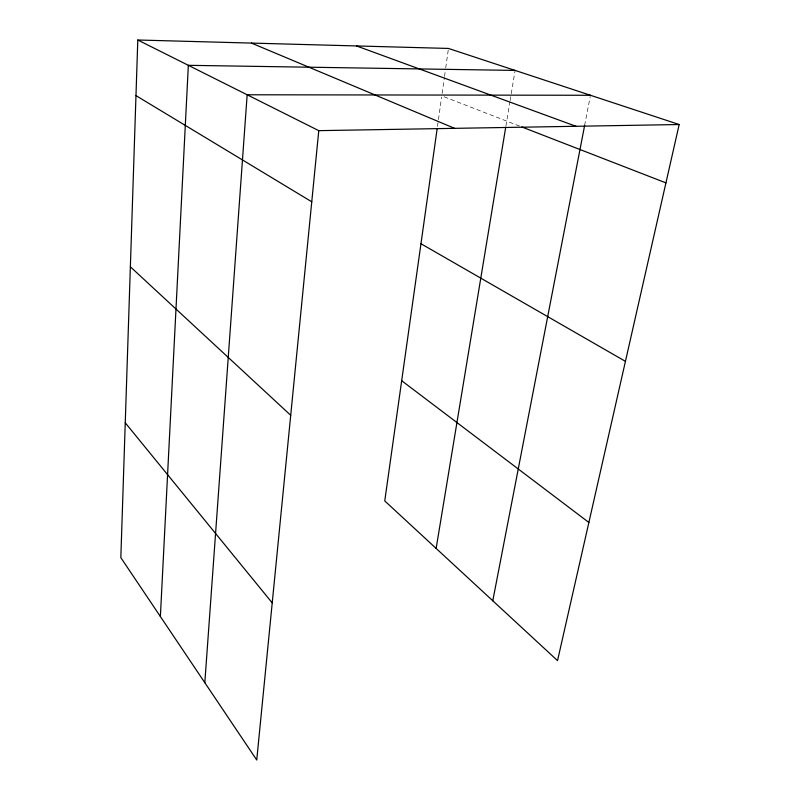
<?xml version="1.0" encoding="UTF-8"?>
<svg xmlns="http://www.w3.org/2000/svg" width="800" height="800" viewBox="0 0 800 800"><rect width="100%" height="100%" fill="white"/><g stroke="black" fill="none" stroke-linecap="round" stroke-linejoin="round"><path stroke-width="0.6" stroke-dasharray="4 3" d="M437.47 126.51L441.6 97.13M442.12 93.47L444.35 77.65M444.52 76.43L445.55 69.13M445.72 67.91L448.46 48.44M505.92 126L509.92 101.8M510.12 100.59L515.1 70.42M584.64 125.42L590.23 96.48M444.1 96.81L519.52 126.07"/><path stroke-width="1.2" d="M137.8 40L120.83 557.64L256.74 760L318.77 130.65L137.8 40L448.46 48.44L679.17 124.53L557.53 660.62L384.76 500.93L437.12 128.96M160.38 616.53L188.35 65.32L515.1 70.42M204.82 682.69L247.16 94.78L590.47 95.27M436.14 548.42L505.72 127.23M492.78 600.78L584.64 125.42M318.77 130.65L679.17 124.53M356.5 45.94L575.98 126.28M521.85 126.97L665.93 182.88M251.46 43.09L454.58 128.34M420.97 243.73L625.43 361.35M135.98 95.61L311.76 201.8M401.68 380.71L588.87 522.47M130.37 266.79L290.72 415.3M125.25 422.79L272.23 602.9"/></g></svg>
